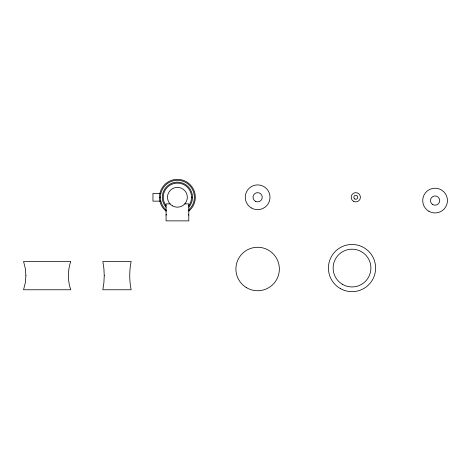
<?xml version="1.0" encoding="UTF-8"?>
<svg xmlns="http://www.w3.org/2000/svg" width="471" height="471" viewBox="0 0 471 471"><rect width="100%" height="100%" fill="white"/><g stroke="black" fill="none" stroke-linecap="round" stroke-linejoin="round"><path stroke-width="0.71" d="M166.075 210.778L166.075 210.296M188.794 210.566L188.794 209.878A16.991 16.991 0 0 0 189.595 185.439A16.991 16.991 0 0 0 165.15 185.503A16.991 16.991 0 0 0 166.075 209.936M188.794 205.845L188.794 205.68A14.159 14.159 0 0 0 186.875 186.751A14.159 14.159 0 0 0 167.853 186.822A14.159 14.159 0 0 0 166.08 205.768M160.499 193.404L152.957 193.404L152.957 201.141L160.499 201.141M159.475 197.272L160.411 197.272M191.562 197.272L192.504 197.272M170.019 203.878L166.075 203.878L166.075 220.87L188.794 220.87L188.794 203.878L184.791 203.878M166.075 215.206A0.942 0.942 0 0 1 166.504 214.417M188.641 214.688A0.942 0.942 0 0 1 188.794 215.206M166.075 211.179A17.933 17.933 0 0 1 164.279 185.05A17.933 17.933 0 0 1 190.467 184.985A17.933 17.933 0 0 1 188.794 211.12M166.075 207.264A15.101 15.101 0 0 1 166.928 186.398A15.101 15.101 0 0 1 187.811 186.328A15.101 15.101 0 0 1 188.794 207.187M104.25 275.617L103.897 282.694L102.837 289.771L131.156 289.771C129.272 280.457 129.272 270.772 131.156 261.458L102.837 261.458L103.897 268.535L104.25 275.617M25.911 275.617L25.322 282.694L23.55 289.771L70.744 289.771C67.624 280.669 67.624 270.56 70.744 261.458L23.55 261.458L25.322 268.535L25.911 275.617M342.582 284.413A18.875 18.875 0 0 0 370.901 268.064A18.875 18.875 0 0 0 342.582 251.714A18.875 18.875 0 0 0 342.582 284.413M340.227 288.499A23.597 23.597 0 0 0 375.623 268.064A23.597 23.597 0 0 0 340.227 247.628A23.597 23.597 0 0 0 340.227 288.499M246.233 287.504A21.731 21.731 0 0 0 279.356 269.636A21.731 21.731 0 0 0 247.316 249.883A21.731 21.731 0 0 0 246.233 287.504M353.486 201.276A4.628 4.628 0 0 0 360.421 197.272A4.628 4.628 0 0 0 353.486 193.269A4.628 4.628 0 0 0 353.486 201.276M354.81 198.992A1.984 1.984 0 0 0 357.783 197.272A1.984 1.984 0 0 0 354.81 195.553A1.984 1.984 0 0 0 354.81 198.992M172.451 205.856A9.909 9.909 0 0 0 187.317 197.272A9.909 9.909 0 0 0 172.451 188.688A9.909 9.909 0 0 0 172.451 205.856M255.323 201.276A4.628 4.628 0 0 0 262.259 197.272A4.628 4.628 0 0 0 255.323 193.269A4.628 4.628 0 0 0 255.323 201.276M251.449 207.982A12.364 12.364 0 0 0 270.001 197.272A12.364 12.364 0 0 0 251.449 186.563A12.364 12.364 0 0 0 251.449 207.982M428.904 211.285A12.364 12.364 0 0 0 447.45 200.575A12.364 12.364 0 0 0 428.904 189.866A12.364 12.364 0 0 0 428.904 211.285M432.772 204.579A4.628 4.628 0 0 0 439.708 200.575A4.628 4.628 0 0 0 432.772 196.572A4.628 4.628 0 0 0 432.772 204.579"/></g></svg>
